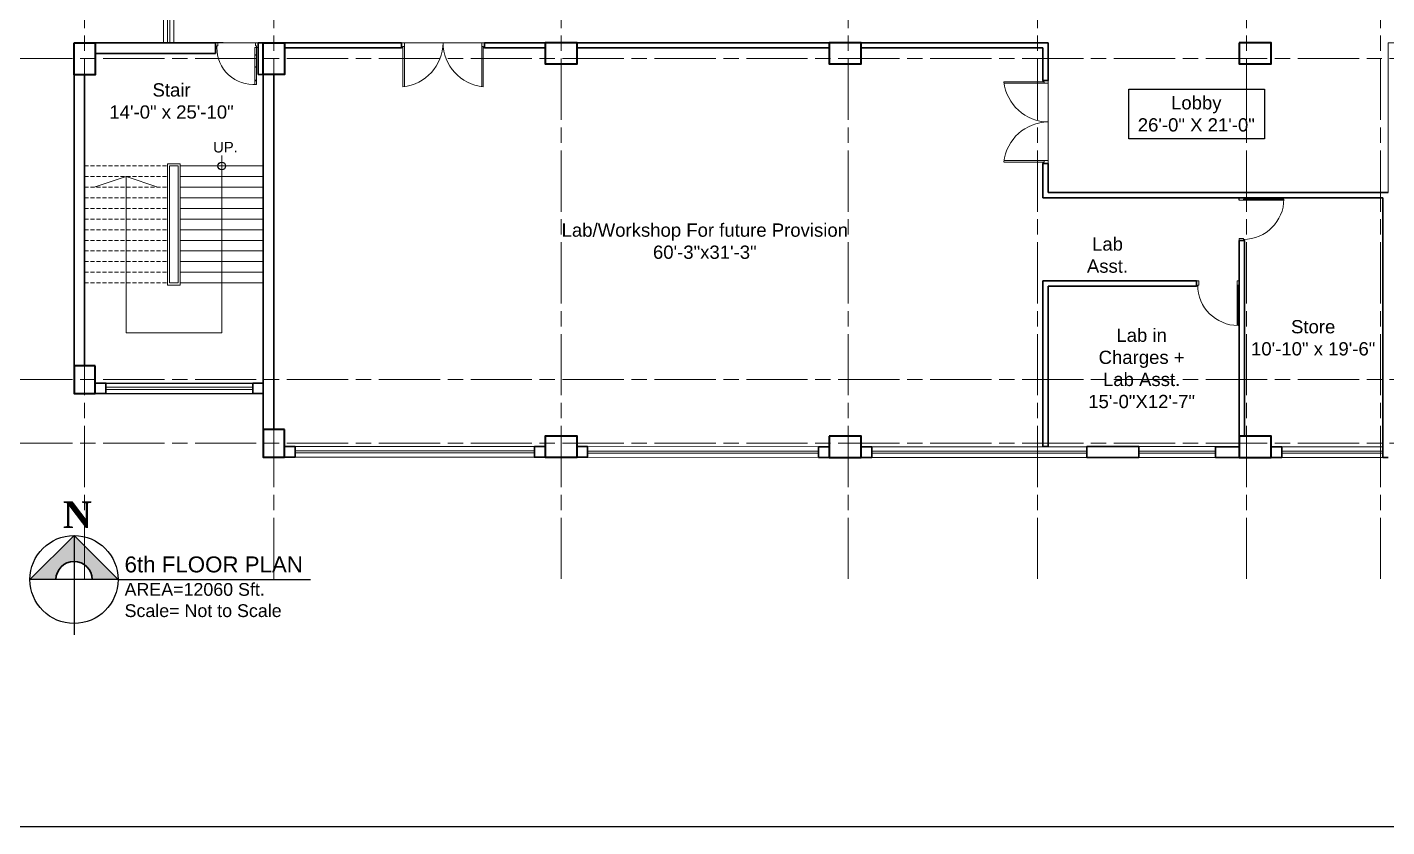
# Model space of a CAD drawing. Header units: inches. Extents: x -12 to 20935469, y -1604 to 24729220.
# Drawn here: x 20824000 to 20825278, y 24710015 to 24710768 of the extents above; entities that cross this region are included whole.
import ezdxf

# ---------------------------------------------------------------- set-up
doc = ezdxf.new("R2010")
doc.units = ezdxf.units.IN
doc.header["$LTSCALE"] = 0.03
doc.header["$MEASUREMENT"] = 0
doc.linetypes.add('ACAD_ISO08W100', pattern=[36, 24, -3, 6, -3])
doc.linetypes.add('DASHED2', pattern=[0.375, 0.25, -0.125])
for name, color, linetype, lineweight in [('column', 1, 'Continuous', 40), ('Door', 7, 'Continuous', 18), ('Gas', 21, 'Continuous', 5), ('Grid Line', 252, 'Continuous', 18), ('Hatch', 253, 'Continuous', 15), ('Low Wall', 7, 'Continuous', 30), ('Main Wall', 7, 'Continuous', 30), ('RAIL', 23, 'Continuous', 13), ('STAIR', 46, 'Continuous', 15), ('wind.', 150, 'Continuous', 20)]:
    doc.layers.add(name, color=color, linetype=linetype, lineweight=lineweight)
doc.layers.add('TEXT', color=7, linetype='Continuous')
doc.styles.add('2', font='swisscl.ttf')
doc.styles.get("Standard").update_dxf_attribs({"font": 'timesbd.ttf'})

# ---------------------------------------------------------------- blocks, each defined once
blk = doc.blocks.new('fff')
at = {"layer": 'Grid Line', "color": 252, "linetype": 'ACAD_ISO08W100', "lineweight": 9, "ltscale": 80, "true_color": 0x939598}
for p, q in [((20830948.3, 24723521.1), (20830948.3, 24724698.8)), ((20831126.3, 24723521.1), (20831126.3, 24724698.8)), ((20831396.3, 24723521.1), (20831396.3, 24724698.8)), ((20831666.3, 24723521.1), (20831666.3, 24724698.8)), ((20831844.3, 24723521.1), (20831844.3, 24724698.8)), ((20832040.8, 24723521.1), (20832040.8, 24724698.8)), ((20832166.8, 24723521.1), (20832166.8, 24724698.8)), ((20833096.9, 24724010.7), (20830726.1, 24724010.7)), ((20833096.9, 24723708.7), (20830726.1, 24723708.7)), ((20833096.9, 24723648.8), (20830726.1, 24723648.8))]:
    blk.add_line(p, q, dxfattribs=at)
blk = doc.blocks.new('Door_45')
at = {"layer": 'Door'}
for p, q in [((1.5, 5), (1.5, 44)), ((3.5, 44), (3.5, 5)), ((1.5, 40), (2.2, 40)), ((2.2, 40), (2.2, 39.5)), ((2.2, 39.5), (2.7, 39.5)), ((2.7, 39.5), (2.7, 40)), ((2.7, 40), (3.5, 40)), ((1.5, 25.8), (2.2, 25.8)), ((2.2, 25.8), (2.2, 25.3)), ((2.2, 25.3), (2.7, 25.3)), ((2.7, 25.8), (3.5, 25.8)), ((2.7, 25.3), (2.7, 25.8)), ((0, 0), (0, 5)), ((0, 5), (1.5, 5)), ((1.5, 12.6), (2.2, 12.6)), ((3.5, 5), (1.5, 5)), ((1.5, 5), (1.5, 3)), ((1.5, 3), (2.5, 3)), ((2.2, 12.6), (2.2, 13.1)), ((2.2, 13.1), (2.7, 13.1)), ((2.5, 3), (2.5, 0)), ((2.7, 13.1), (2.7, 12.6)), ((2.7, 12.6), (3.5, 12.6)), ((42.5, 3), (42.5, 0)), ((43.5, 3), (42.5, 3)), ((45, 5), (43.5, 5)), ((43.5, 5), (43.5, 3)), ((45, 0), (45, 5)), ((2.5, 0), (0, 0)), ((42.5, 0), (45, 0))]:
    blk.add_line(p, q, dxfattribs=at)
blk.add_arc((4.7, 5.3), 38.8, 359.6233, 94.6685, dxfattribs=at)
blk = doc.blocks.new('$D40')
at = {"layer": 'Door'}
for p, q in [((1, 4), (1, 42)), ((2, 0), (2, 42)), ((1, 5), (0, 5)), ((2, 0), (0, 0)), ((2, 4), (1, 4)), ((39, 4), (38, 4)), ((38, 4), (38, 0)), ((40, 0), (38, 0)), ((40, 5), (39, 5)), ((39, 5), (39, 4))]:
    blk.add_line(p, q, dxfattribs=at)
blk.add_arc((1, 4), 38, 0, 90, dxfattribs=at)

msp = doc.modelspace()

# ---------------------------------------------------------------- hatches: boundary and pattern name
at = {"layer": 'Low Wall'}
h = msp.add_hatch(color=256, dxfattribs=at)
h.paths.add_polyline_path([(20824026.9, 24710247.9), (20824002.5, 24710247.9), (20824043.9, 24710289.3), (20824043.9, 24710264.9, 0.414214)])
h.paths.add_polyline_path([(20824043.9, 24710264.9), (20824043.9, 24710289.3), (20824085.3, 24710247.9), (20824060.9, 24710247.9, 0.414214)])

# ---------------------------------------------------------------- linework, layer by layer
for p, q in [((20824184.1, 24710752.8), (20824081.9, 24710752.8)), ((20825139.4, 24710604.9), (20825139.4, 24710606.9)), ((20825144.4, 24710604.9), (20825144.4, 24710606.9)), ((20824068.9, 24710432.8), (20824216.9, 24710432.8)), ((20824068.9, 24710422.8), (20824216.9, 24710422.8)), ((20824251.8, 24710363), (20824251.8, 24710363)), ((20824361.8, 24710363), (20824361.8, 24710363)), ((20824526.8, 24710363), (20824526.8, 24710363)), ((20824793.9, 24710362.8), (20824793.9, 24710362.8)), ((20824043.9, 24710289.3), (20824043.9, 24710195.9)), ((20824085.3, 24710247.9), (20824266.2, 24710247.9))]:
    msp.add_line(p, q)
msp.add_lwpolyline([(20825035.8, 24710709.2), (20825163.1, 24710709.2), (20825163.1, 24710662.6), (20825035.8, 24710662.6)], close=True)
msp.add_lwpolyline([(20824085.3, 24710247.9), (20824002.5, 24710247.9)])
for centre, radius in [((20824182.8, 24710637), 3.61), ((20824043.9, 24710247.9), 41.4)]:
    msp.add_circle(centre, radius)
at = {"layer": 'column', "lineweight": 40, "ltscale": 20}
for points in [[(20824043.9, 24710752.8), (20824063.9, 24710752.8), (20824063.9, 24710722.8), (20824043.9, 24710722.8)], [(20824221.9, 24710753), (20824241.9, 24710753), (20824241.9, 24710723), (20824221.9, 24710723)], [(20824486.9, 24710753), (20824486.9, 24710733), (20824516.9, 24710733), (20824516.9, 24710753)], [(20824753.9, 24710753), (20824753.9, 24710733), (20824783.9, 24710733), (20824783.9, 24710753)], [(20825139.4, 24710753), (20825139.4, 24710733), (20825169.4, 24710733), (20825169.4, 24710753)], [(20824063.9, 24710448.8), (20824043.9, 24710448.8), (20824043.9, 24710422.8), (20824063.9, 24710422.8)], [(20824241.9, 24710388.9), (20824221.9, 24710388.9), (20824221.9, 24710362.9), (20824241.9, 24710362.9)], [(20824516.9, 24710362.9), (20824516.9, 24710382.9), (20824486.9, 24710382.9), (20824486.9, 24710362.9)], [(20824753.9, 24710382.8), (20824753.9, 24710362.8), (20824783.9, 24710362.8), (20824783.9, 24710382.8)], [(20825139.4, 24710382.8), (20825139.4, 24710362.8), (20825169.4, 24710362.8), (20825169.4, 24710382.8)]]:
    msp.add_lwpolyline(points, close=True, dxfattribs=at)
at = {"layer": 'Defpoints'}
msp.add_lwpolyline([(20823799.3, 24711473.8), (20826238.2, 24711473.8), (20826238.2, 24710015.2), (20823799.3, 24710015.2)], close=True, dxfattribs=at)
at = {"layer": 'Door'}
for p, q in [((20824354.5, 24710753), (20824351.9, 24710753)), ((20824354.5, 24710753), (20824354.5, 24710711.4)), ((20824427.3, 24710753), (20824427.3, 24710711.4)), ((20824427.3, 24710753), (20824429.9, 24710753)), ((20824353.2, 24710748), (20824351.9, 24710748)), ((20824353.2, 24710749.3), (20824353.2, 24710711.4)), ((20824354.5, 24710749.3), (20824353.2, 24710749.3)), ((20824427.3, 24710749.3), (20824428.6, 24710749.3)), ((20824428.6, 24710749.3), (20824428.6, 24710711.4)), ((20824428.6, 24710748), (20824429.9, 24710748)), ((20824956.1, 24710716.1), (20824918.2, 24710716.1)), ((20824959.8, 24710714.8), (20824918.2, 24710714.8)), ((20824954.8, 24710716.1), (20824954.8, 24710717.4)), ((20824956.1, 24710714.8), (20824956.1, 24710716.1)), ((20824959.8, 24710714.8), (20824959.8, 24710717.4)), ((20824959.8, 24710642), (20824918.2, 24710642)), ((20824956.1, 24710640.7), (20824918.2, 24710640.7)), ((20824954.8, 24710640.7), (20824954.8, 24710639.4)), ((20824956.1, 24710642), (20824956.1, 24710640.7)), ((20824959.8, 24710642), (20824959.8, 24710639.4))]:
    msp.add_line(p, q, dxfattribs=at)
for centre, start, end in [((20824348.6, 24710753.4), 276.2217, 359.4094), ((20824433.2, 24710753.4), 180.5906, 263.7783), ((20824960.3, 24710720.7), 186.2217, 269.4094), ((20824960.3, 24710636.2), 90.5906, 173.7783)]:
    msp.add_arc(centre, 42.3, start, end, dxfattribs=at)
at = {"layer": 'Gas', "color": 0, "lineweight": 5}
for points in [[(20824143.8, 24710639), (20824131.8, 24710639), (20824131.8, 24710525), (20824143.8, 24710525)], [(20824141.8, 24710637), (20824133.8, 24710637), (20824133.8, 24710527), (20824141.8, 24710527)]]:
    msp.add_lwpolyline(points, close=True, dxfattribs=at)
at = {"layer": 'Hatch', "lineweight": 0}
msp.add_lwpolyline([(20824137.9, 24710873.2), (20824959.8, 24710873.2), (20824959.8, 24711188), (20825139.4, 24711187.9), (20825139.4, 24710873), (20825973.4, 24710873), (20825973.4, 24710753), (20825869.4, 24710753), (20825594.4, 24710753), (20825279.4, 24710752.9), (20825279.4, 24710611.9), (20824959.8, 24710611.9), (20824959.8, 24710753), (20824137.9, 24710752.8)], close=True, dxfattribs=at)
at = {"layer": 'Low Wall', "color": 0}
msp.add_lwpolyline([(20824002.5, 24710247.9), (20824043.9, 24710289.3), (20824085.3, 24710247.9)], dxfattribs=at)
at = {"layer": 'Low Wall'}
msp.add_arc((20824043.9, 24710247.9), 17, 0, 180, dxfattribs=at)
at = {"layer": 'Main Wall', "lineweight": 30}
for p, q in [((20824176.9, 24710752.8), (20824063.9, 24710752.8)), ((20824176.9, 24710752.8), (20824176.9, 24710742.8)), ((20824221.9, 24710753), (20824216.9, 24710753)), ((20824216.9, 24710753), (20824216.9, 24710723)), ((20824241.9, 24710753), (20824351.9, 24710753)), ((20824351.9, 24710753), (20824351.9, 24710748)), ((20824429.9, 24710753), (20824486.9, 24710753)), ((20824429.9, 24710748.1), (20824429.9, 24710753)), ((20824516.9, 24710753), (20824959.8, 24710753)), ((20824959.8, 24710717.4), (20824959.8, 24710753)), ((20824176.9, 24710742.8), (20824063.9, 24710742.8)), ((20824351.9, 24710748), (20824241.9, 24710748)), ((20824486.9, 24710748.1), (20824429.9, 24710748.1)), ((20824753.9, 24710748), (20824516.9, 24710748)), ((20824954.8, 24710748), (20824783.9, 24710748)), ((20824954.8, 24710717.4), (20824954.8, 24710748)), ((20824043.9, 24710722.8), (20824043.9, 24710448.8)), ((20824053.9, 24710722.8), (20824053.9, 24710448.8)), ((20824216.9, 24710723), (20824221.9, 24710723)), ((20824221.9, 24710362.9), (20824221.9, 24710722.9)), ((20824231.9, 24710388.9), (20824231.9, 24710722.9)), ((20824959.8, 24710717.4), (20824954.8, 24710717.4)), ((20824954.8, 24710639.4), (20824954.8, 24710606.9)), ((20824959.8, 24710639.4), (20824954.8, 24710639.4)), ((20824959.8, 24710639.4), (20824959.8, 24710611.9)), ((20824959.8, 24710611.9), (20825279.4, 24710611.9)), ((20824954.8, 24710606.9), (20825274.4, 24710606.9)), ((20825274.4, 24710606.9), (20825274.4, 24710362.8)), ((20825139.4, 24710382.8), (20825139.4, 24710566.9)), ((20825139.4, 24710566.9), (20825144.4, 24710566.9)), ((20825144.4, 24710382.8), (20825144.4, 24710566.9)), ((20824954.8, 24710528.9), (20824954.8, 24710372.9)), ((20824954.8, 24710528.9), (20825099.4, 24710528.9)), ((20824959.8, 24710523.9), (20824959.8, 24710372.9)), ((20824959.8, 24710523.9), (20825099.4, 24710523.9)), ((20825099.4, 24710528.9), (20825099.4, 24710523.9)), ((20824954.8, 24710372.9), (20824959.8, 24710372.9)), ((20825045.1, 24710362.8), (20825045.1, 24710372.8)), ((20825279.4, 24710362.8), (20825274.4, 24710362.8))]:
    msp.add_line(p, q, dxfattribs=at)
at = {"layer": 'Main Wall'}
for points in [[(20824063.9, 24710432.8), (20824073.9, 24710432.8), (20824073.9, 24710422.8), (20824063.9, 24710422.8)], [(20824211.9, 24710432.8), (20824221.9, 24710432.8), (20824221.9, 24710422.8), (20824211.9, 24710422.8)]]:
    msp.add_lwpolyline(points, close=True, dxfattribs=at)
at = {"layer": 'Main Wall', "lineweight": 30}
for points in [[(20824241.8, 24710363), (20824251.8, 24710363), (20824251.8, 24710373), (20824241.8, 24710373)], [(20824486.8, 24710363), (20824476.8, 24710363), (20824476.8, 24710373), (20824486.8, 24710373)], [(20824516.8, 24710363), (20824526.8, 24710363), (20824526.8, 24710373), (20824516.8, 24710373)], [(20824753.9, 24710362.8), (20824743.9, 24710362.8), (20824743.9, 24710372.8), (20824753.9, 24710372.8)], [(20824783.9, 24710362.8), (20824793.9, 24710362.8), (20824793.9, 24710372.8), (20824783.9, 24710372.8)], [(20825045.1, 24710362.8), (20824996.1, 24710362.8), (20824996.1, 24710372.9), (20825045.1, 24710372.9)], [(20825139.3, 24710362.8), (20825117.3, 24710362.8), (20825117.3, 24710372.8), (20825139.3, 24710372.8)], [(20825169.4, 24710362.8), (20825179.4, 24710362.8), (20825179.4, 24710372.8), (20825169.4, 24710372.8)]]:
    msp.add_lwpolyline(points, dxfattribs=at)
at = {"layer": 'RAIL', "lineweight": 9}
for p, q in [((20824182.8, 24710646.7), (20824182.8, 24710480)), ((20824092.8, 24710627), (20824062.8, 24710617)), ((20824092.8, 24710480), (20824092.8, 24710627)), ((20824122.8, 24710617), (20824092.8, 24710627)), ((20824221.8, 24710617), (20824143.8, 24710617)), ((20824182.8, 24710480), (20824092.8, 24710480))]:
    msp.add_line(p, q, dxfattribs=at)
at = {"layer": 'STAIR', "color": 32, "linetype": 'DASHED2', "lineweight": 5, "ltscale": 500}
for p, q in [((20824053.9, 24710637), (20824131.8, 24710637)), ((20824053.9, 24710627), (20824131.8, 24710627)), ((20824053.9, 24710617), (20824131.8, 24710617)), ((20824053.9, 24710607), (20824131.8, 24710607)), ((20824053.9, 24710597), (20824131.8, 24710597)), ((20824053.9, 24710587), (20824131.8, 24710587)), ((20824053.9, 24710577), (20824131.8, 24710577)), ((20824053.9, 24710567), (20824131.8, 24710567)), ((20824053.9, 24710557), (20824131.8, 24710557)), ((20824053.9, 24710547), (20824131.8, 24710547)), ((20824053.9, 24710537), (20824131.8, 24710537)), ((20824053.9, 24710527), (20824131.8, 24710527))]:
    msp.add_line(p, q, dxfattribs=at)
at = {"layer": 'STAIR', "color": 32, "lineweight": 5}
for p, q in [((20824143.8, 24710637), (20824221.8, 24710637)), ((20824143.8, 24710627), (20824221.8, 24710627)), ((20824161.8, 24710617), (20824221.8, 24710617)), ((20824143.8, 24710607), (20824221.8, 24710607)), ((20824143.8, 24710597), (20824221.8, 24710597)), ((20824143.8, 24710587), (20824221.8, 24710587)), ((20824143.8, 24710577), (20824221.8, 24710577)), ((20824143.8, 24710567), (20824221.8, 24710567)), ((20824143.8, 24710557), (20824221.8, 24710557)), ((20824143.8, 24710547), (20824221.8, 24710547)), ((20824143.8, 24710537), (20824221.8, 24710537)), ((20824143.8, 24710527), (20824221.8, 24710527))]:
    msp.add_line(p, q, dxfattribs=at)
at = {"layer": 'wind.'}
for p, q in [((20824127.9, 24710753), (20824127.9, 24710873.1)), ((20824131.9, 24710752.8), (20824131.9, 24710873.1)), ((20824133.9, 24710752.8), (20824133.9, 24710873.1)), ((20824137.9, 24710752.8), (20824137.9, 24710873.1)), ((20824073.9, 24710428.8), (20824211.9, 24710428.8)), ((20824073.9, 24710426.8), (20824211.9, 24710426.8))]:
    msp.add_line(p, q, dxfattribs=at)
at = {"layer": 'wind.', "lineweight": 5}
for p, q in [((20824476.8, 24710373), (20824251.8, 24710373)), ((20824476.8, 24710369), (20824251.8, 24710369)), ((20824743.9, 24710372.8), (20824526.8, 24710373)), ((20824743.9, 24710368.8), (20824526.8, 24710368.8)), ((20824996.1, 24710372.8), (20824793.9, 24710372.8)), ((20824996.1, 24710368.8), (20824793.9, 24710368.7)), ((20825045.1, 24710372.9), (20825117.3, 24710372.9)), ((20825117.3, 24710368.8), (20825045.1, 24710368.8)), ((20825274.4, 24710372.8), (20825179.4, 24710372.8)), ((20825274.4, 24710368.7), (20825179.4, 24710368.7)), ((20824476.8, 24710367), (20824251.8, 24710367)), ((20824476.8, 24710363), (20824251.8, 24710363)), ((20824486.8, 24710367), (20824486.8, 24710367)), ((20824743.9, 24710366.8), (20824526.8, 24710366.8)), ((20824743.9, 24710362.8), (20824526.8, 24710363)), ((20824996.1, 24710366.8), (20824793.9, 24710366.7)), ((20825117.3, 24710362.8), (20824793.9, 24710362.8)), ((20825117.3, 24710366.8), (20825045.1, 24710366.8)), ((20825274.4, 24710366.7), (20825179.4, 24710366.7)), ((20825274.4, 24710362.8), (20825179.4, 24710362.8))]:
    msp.add_line(p, q, dxfattribs=at)

# ---------------------------------------------------------------- block references
at = {"layer": 'Door', "color": 250, "ltscale": 20, "xscale": 0.8888888888759539, "yscale": 0.8888888888759539, "zscale": 0.8888888888759539, "rotation": 180}
msp.add_blockref('Door_45', (20824216.9, 24710752.8), dxfattribs=at)
at = {"layer": 'Door'}
for p, rotation in [((20825139.4, 24710606.9), 270), ((20825139.4, 24710528.9), 180)]:
    msp.add_blockref('$D40', p, dxfattribs=dict(at, rotation=rotation))
at = {"layer": 'wind.', "lineweight": 5}
msp.add_blockref('fff', (-6894.4, -13272.7), dxfattribs=at)

# ---------------------------------------------------------------- texts
msp.add_text('N', height=25.2).set_placement((20824033.3, 24710296.3))
at = {"layer": 'TEXT', "color": 30, "lineweight": 5, "ltscale": 20, "attachment_point": 2, "style": '2'}
for s, width, gutter_width, insert, char_height in [('\\pxsm1;{\\fArial|b0|i0|c0|p34;\\C0;Stair\\P14\'-0" x 25\'-10"  }', 189.364, 0.282, (20824135.6, 24710714.8), 12.476), ('\\pxsm1,qc;{\\fArial|b0|i0|c0|p34;\\C0;Lobby\\P26\'-0" X 21\'-0" }', 146.388, 0.75, (20825099.1, 24710702.7), 12.476), ('{\\fArial|b0|i0|c0|p34;\\C0;UP.}', 104.76, 0.5, (20824186.3, 24710659.7), 10), ('\\pxsm1;{\\fArial|b0|i0|c0|p34;\\C0;Lab/Workshop For future Provision\\P60\'-3"x31\'-3"}', 289.483, 0.5, (20824637, 24710582.9), 12.476), ('{\\fArial|b0|i0|c0|p34;\\C0;Lab Asst. }', 49.47, 0.5, (20825015.6, 24710569.8), 12.476), ('{\\fArial|b0|i0|c0|p34;\\C0;Lab in Charges + Lab Asst. \\P15\'-0"X12\'-7"}', 104.76, 0.5, (20825047.7, 24710484), 12.476), ('\\pxsm1;{\\fArial|b0|i0|c0|p34;\\C0;Store\\P10\'-10" x 19\'-6" }', 269.435, 0.75, (20825209, 24710492), 12.476), ('\\A1;\\pxql;{\\fArial|b0|i0|c0|p34;\\C0;6th FLOOR PLAN \\P\\H0.8x;AREA=12060 Sft.\\PScale= \\H1x;Not to Scale}', 640.124, 0.5, (20824411.5, 24710269.6), 15)]:
    msp.add_mtext_dynamic_manual_height_columns(s, width=width, gutter_width=gutter_width, heights=[0], dxfattribs=dict(at, insert=insert, char_height=char_height))

doc.saveas('drawing.dxf')
